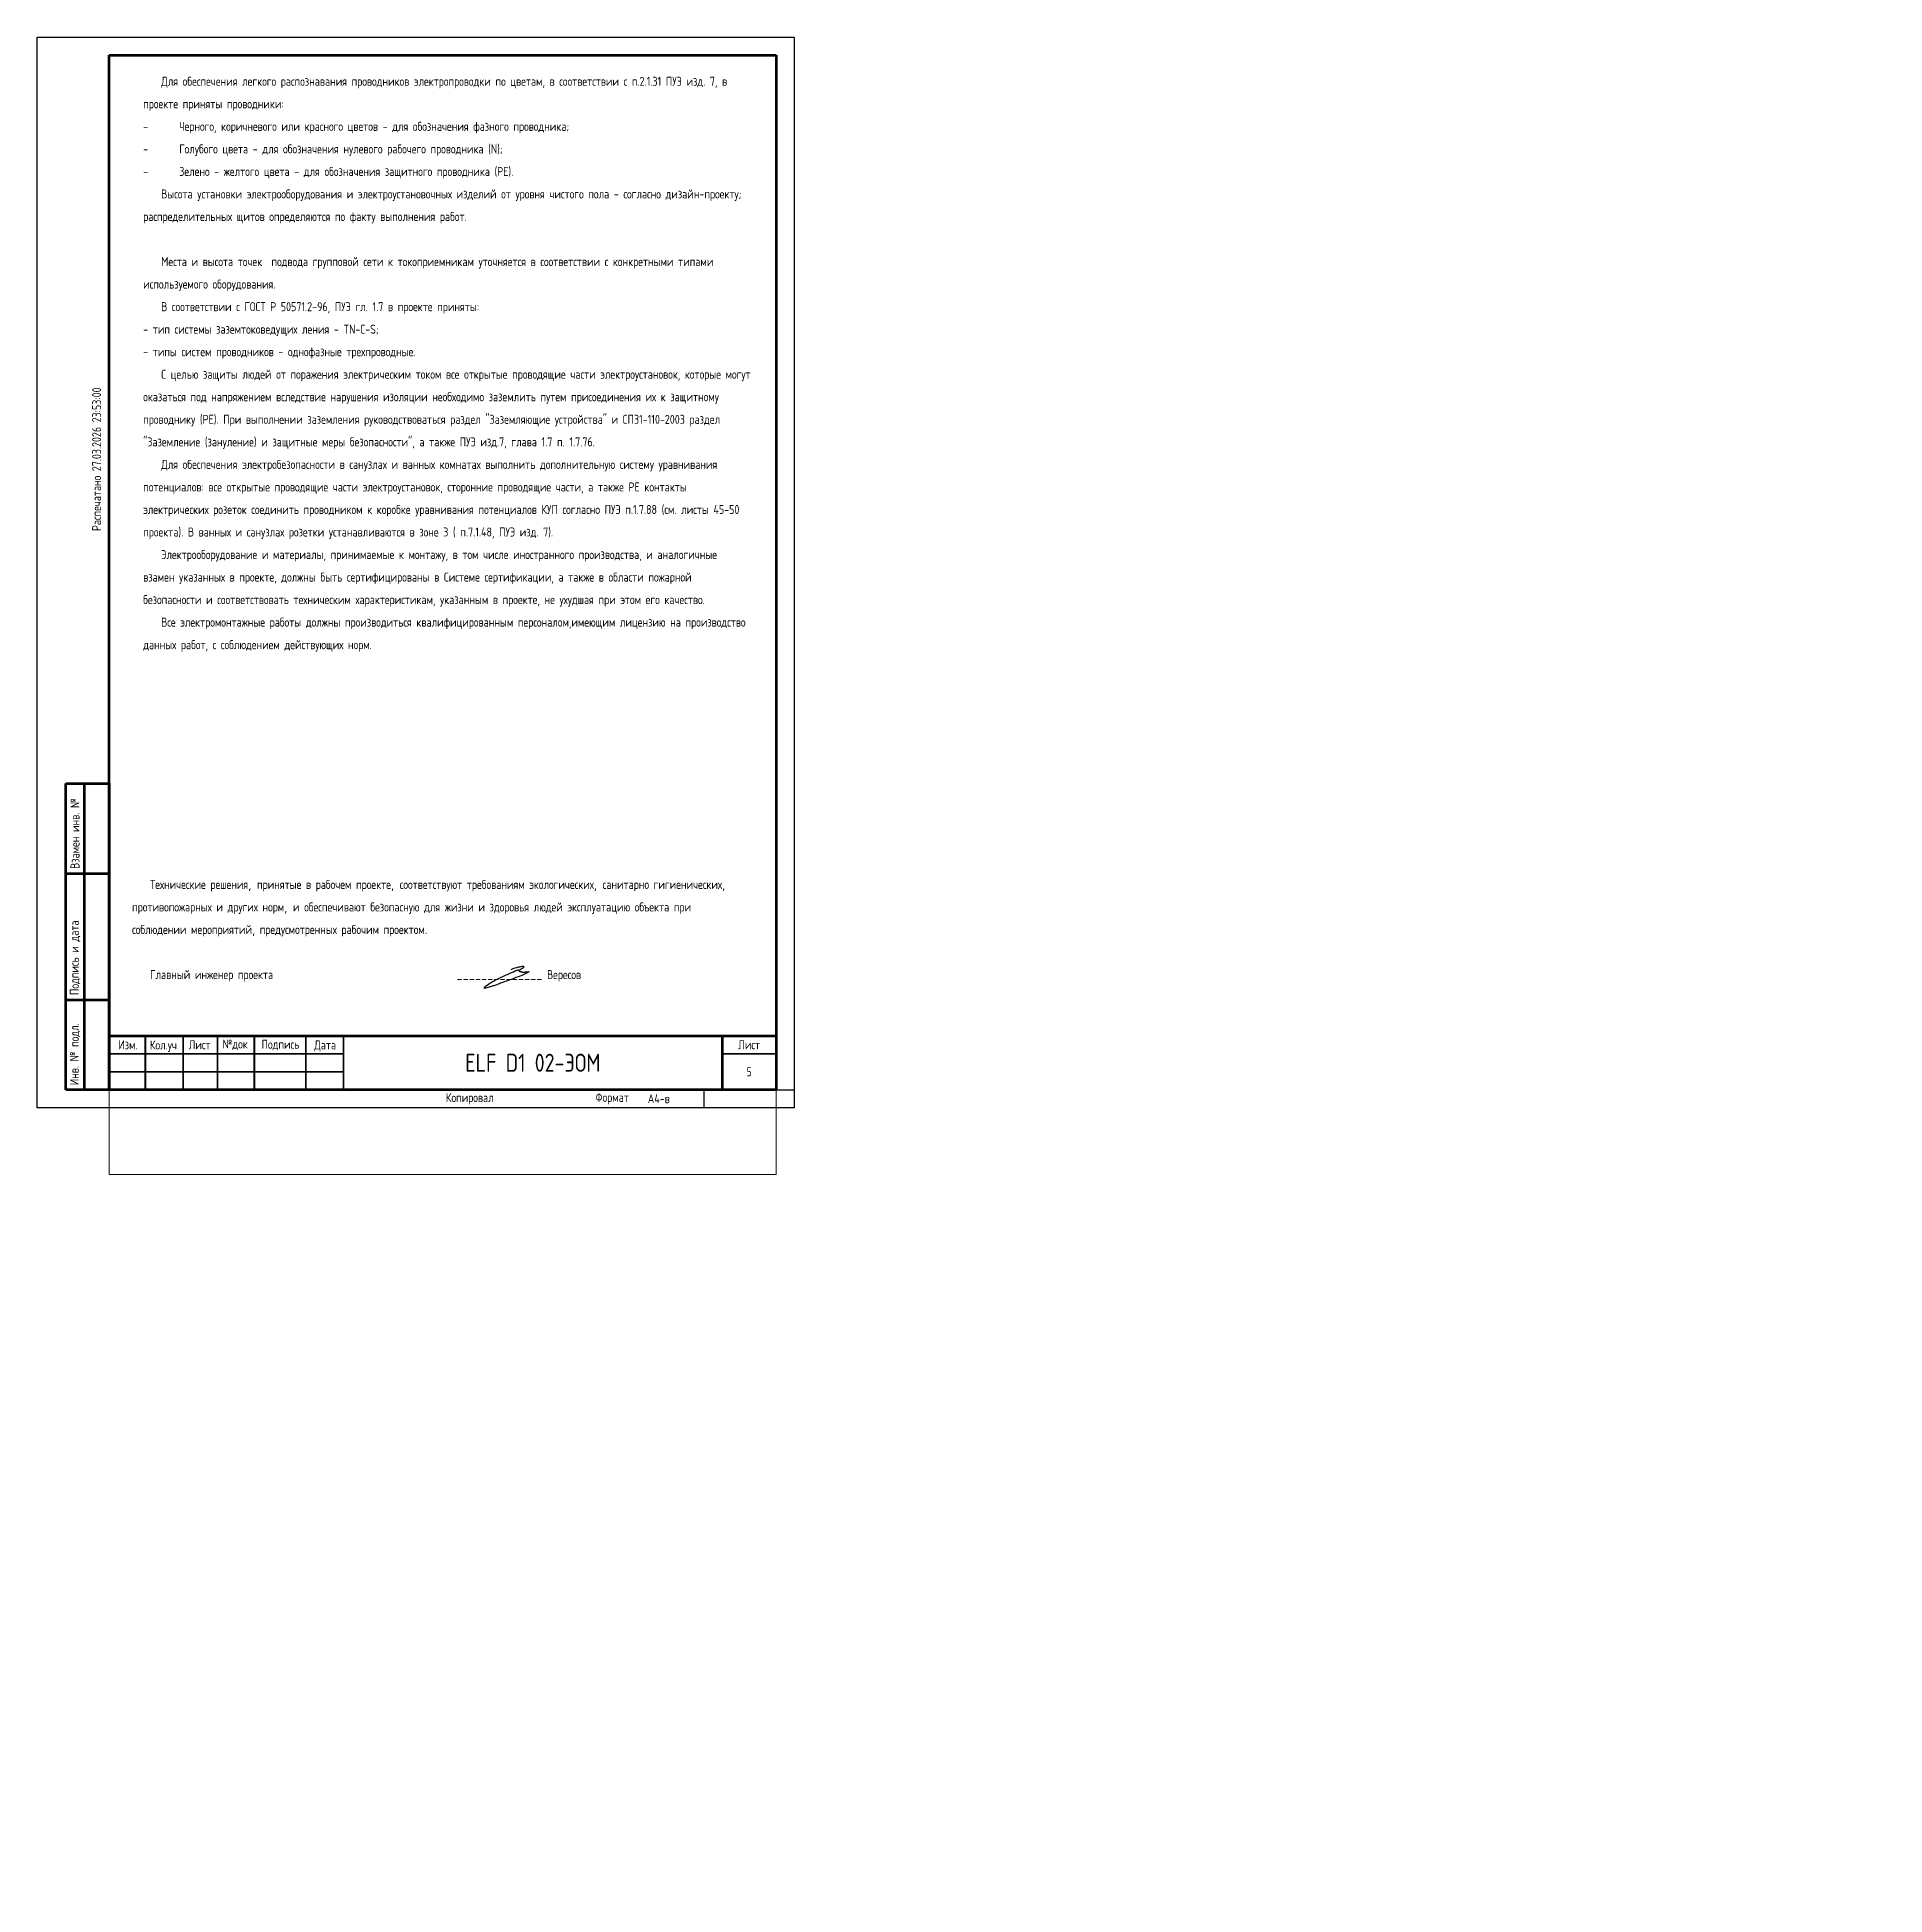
# Paper-space layout 'ОД (2)' of a CAD drawing. Header units: millimetres. Extents: x 0 to 513, y -218 to 297.
# The model-space entities are those that its viewports show. They can reach past a viewport. Long polylines and large blocks are cut down to what shows.
import ezdxf
from ezdxf.enums import TextEntityAlignment as Align

# ---------------------------------------------------------------- set-up
doc = ezdxf.new("R2010")
doc.units = ezdxf.units.MM
doc.layers.add('0_UNC Defpoints ЭОМ', color=6, linetype='Continuous', plot=False)
doc.layers.add('0_Рамка', color=7, linetype='Continuous')
doc.layers.add('RIS', color=7, linetype='Continuous', lineweight=50)
doc.styles.add('Unecom', font='GOST2304A_0.ttf', dxfattribs={"height": 2.5})
doc.styles.add('СПДС', font='isocpeur.ttf', dxfattribs={"width": 0.9, "height": 2.5})

# ---------------------------------------------------------------- blocks, each defined once
blk = doc.blocks.new('*U22')
at = {"lineweight": 60, "ltscale": 10}
for p, q in [((20, 292), (205, 292)), ((20, 5), (20, 292)), ((205, 292), (205, 5)), ((8, 90), (20, 90)), ((8, 5), (8, 90)), ((13, 90), (13, 5)), ((20, 90), (20, 5)), ((20, 90), (20, 5)), ((8, 65), (20, 65)), ((8, 30), (20, 30)), ((205, 20), (205, 5)), ((20, 5), (8, 5)), ((205, 5), (20, 5)), ((85, 5), (20, 5)), ((205, 5), (85, 5))]:
    blk.add_line(p, q, dxfattribs=at)
at = {"lineweight": 60}
for p, q in [((20, 20), (205, 20)), ((190, 20), (190, 5))]:
    blk.add_line(p, q, dxfattribs=at)
at = {"lineweight": 60, "const_width": 0.501}
for points in [[(20, 20), (205, 20)], [(20, 20), (20, 5)], [(30, 5), (30, 20)], [(40.5, 5), (40.5, 20)], [(50, 5), (50, 20)], [(60.24, 5), (60.24, 20)], [(74.51, 20), (74.51, 5)], [(85, 5), (85, 20), (85, 20)], [(190, 5), (190, 20)], [(205, 5), (205, 20)], [(20, 15), (85, 15)], [(190, 15), (205, 15)], [(20, 10), (85, 10)], [(20, 5), (205, 5)]]:
    blk.add_lwpolyline(points, dxfattribs=at)
at = {"layer": '0_UNC Defpoints ЭОМ', "ltscale": 10}
blk.add_lwpolyline([(210, 0), (0, 0), (0, 297), (210, 297)], close=True, dxfattribs=at)
at = {"layer": '0_UNC Defpoints ЭОМ', "lineweight": 30}
blk.add_lwpolyline([(185, 5), (210, 5), (210, 0), (185, 0)], close=True, dxfattribs=at)
at = {"char_height": 2.5, "attachment_point": 4, "rotation": 90, "style": 'Unecom'}
for s, insert, width in [('{\\fGOST type A|b0|i1|c204|p34; }Взамен инв. №', (10.5, 65), 25), (' Подпись и дата', (10.5, 30), 35), (' Инв. № подл.', (10.5, 5), 24.4187)]:
    blk.add_mtext(s, dxfattribs=dict(at, insert=insert, width=width))
at = {"char_height": 2.5, "style": 'Unecom'}
for s, insert, width, attachment_point in [('Изм.', (25.2, 17.47), 17.5387, 5), ('Кол.уч', (35.02, 17.08), 15.1142, 5), ('Лист', (45.08, 17.49), 15.1142, 5), ('№док', (54.91, 17.49), 15.1142, 5), ('Подпись', (67.48, 17.42), 15.1142, 5), ('Дата', (79.9, 17.18), 930.5482, 5), ('Лист', (197.5, 17.49), 15.0001, 5), ('Формат  ', (154.85, 2.55), 50, 4), ('\\pi1; ', (250, -133.18), 20, 4), ('\\pi1; ', (250, -133.18), 20, 4), ('\\pxi0.4; ', (250, -133.18), 20, 4), ('\\pi1; ', (512.53, -218.32), 20, 4), ('\\pi1; ', (512.53, -218.32), 20, 4), ('\\pxi0.4; ', (512.53, -218.32), 20, 4)]:
    blk.add_mtext(s, dxfattribs=dict(at, insert=insert, width=width, attachment_point=attachment_point))
at = {"insert": (137.5, 12.5), "char_height": 5, "width": 105.0004, "attachment_point": 5, "line_spacing_factor": 2, "style": 'Unecom'}
blk.add_mtext('ELF D1 02-ЭОМ', dxfattribs=at)
at = {"style": 'Unecom'}
blk.add_attdef('ЛИСТ№', text='', height=2.5, dxfattribs=at).set_placement((197.5, 10), align=Align.MIDDLE_CENTER)
at = {"style": 'Unecom', "flags": 8}
blk.add_attdef('ФОРМАТ_БУМАГИ', (169.38, 1.29), '', height=2.5, dxfattribs=at)
at = {"layer": '0_Рамка', "style": 'СПДС', "width": 0.8}
blk.add_text('Распечатано 27.03.2026 23:53:00', height=2.5, rotation=90, dxfattribs=at).set_placement((16.5, 160), align=Align.MIDDLE_LEFT)
at = {"layer": 'Defpoints', "insert": (120, 2.5), "char_height": 2.5, "width": 70, "attachment_point": 5, "style": 'Unecom'}
blk.add_mtext('Копировал', dxfattribs=at)
blk = doc.blocks.new('Вересов')
at = {"color": 5, "lineweight": 25}
blk.add_spline([(333, 226), (367, 243), (401, 254), (428, 260), (455, 265), (480, 268), (489, 265), (484, 251), (468, 239), (444, 224), (432, 216), (427, 210), (438, 205), (451, 205), (460, 202), (463, 195), (473, 195), (481, 197), (485, 197), (489, 194), (504, 197), (514, 199), (525, 199), (549, 202), (554, 202), (539, 190), (443, 148), (336, 106), (216, 64), (156, 41), (106, 25), (46, 5), (20, -2), (0, -1), (18, 21), (87, 68), (144, 100), (272, 161), (337, 190), (432, 230)], degree=3, dxfattribs=at)

msp = doc.modelspace()

# ---------------------------------------------------------------- linework, layer by layer
at = {"layer": 'Defpoints', "color": 6}
msp.add_lwpolyline([(1070, 292), (1255, 292), (1255, 5), (1070, 5), (1070, 292)], dxfattribs=at)

# ---------------------------------------------------------------- block references
at = {"xscale": 0.02252605330840024, "yscale": 0.02252605330840024, "zscale": 0.02252605330840024}
msp.add_blockref('Вересов', (1173.98, 33.23), dxfattribs=at)

# ---------------------------------------------------------------- texts
at = {"layer": 'RIS', "insert": (1079.41, 286), "char_height": 2.5, "width": 168.5, "attachment_point": 1, "line_spacing_factor": 1.5, "style": 'Unecom'}
msp.add_mtext('\\pxi2;{\\C7;Для обеспечения легкого распознавания проводников электропроводки по цветам, в соответствии с п.2.1.31 ПУЭ изд. 7, в проекте приняты проводники:\\P\\pi0,sm1.5;-^IЧерного, коричневого или красного цветов - для обозначения фазного проводника;\\P-^IГолубого цвета - для обозначения нулевого рабочего проводника (N);\\P-^IЗелено - желтого цвета - для обозначения защитного проводника (PE).\\P\\pi2,s*;Высота установки электрооборудования и электроустановочных изделий от уровня чистого пола - согласно дизайн-проекту; распределительных щитов определяются по факту выполнения работ. \\P\\pi0;}\\P\\pi2;Места и высота{\\C7; }точек  подвода групповой сети к токоприемникам уточняется в соответствии с конкретными типами используемого оборудования.\\PВ соответствии с ГОСТ Р 50571.2-96, ПУЭ гл. 1.7 в проекте приняты:\\P\\pi0;- тип системы заземтоковедущих ления - TN-С-S;\\P- типы систем проводников - однофазные трехпроводные.\\P\\pi2;С целью защиты людей от поражения электрическим током все открытые проводящие части электроустановок, которые могут оказаться под напряжением вследствие нарушения изоляции необходимо заземлить путем присоединения их к защитному проводнику (PE). При выполнении заземления руководствоваться раздел "Заземляющие устройства" и СП31-110-2003 раздел "Заземление (зануление) и защитные меры безопасности", а также ПУЭ изд.7, глава 1.7 п. 1.7.76.\\P{\\C0;Для обеспечения электробезопасности в санузлах и ванных комнатах выполнить дополнительную систему уравнивания потенциалов: все открытые проводящие части электроустановок, сторонние проводящие части, а также РЕ контакты электрических розеток соединить проводником к коробке уравнивания потенциалов КУП согласно ПУЭ п.1.7.88 (см. листы 45-50 проекта). В ванных и санузлах розетки устанавливаются в зоне 3 ( п.7.1.48, ПУЭ изд. 7). \\P}Электрооборудование и материалы, принимаемые к монтажу, в том числе иностранного производства, и аналогичные взамен указанных в проекте, должны быть сертифицированы в Системе сертификации, а также в области пожарной безопасности и соответствовать техническим характеристикам, указанным в проекте, не ухудшая при этом его качество.\\PВсе электромонтажные работы должны производиться квалифицированным персоналом,имеющим лицензию на производство данных работ, с соблюдением действующих норм.', dxfattribs=at)
at = {"layer": 'RIS', "insert": (1076.33, 63.21), "char_height": 2.5, "width": 170.1834, "attachment_point": 1, "style": 'Unecom'}
msp.add_mtext('\\pxi2,sm1.5;Технические решения{\\fISOCPEUR|b0|i0|c186|p34;, }принятые в рабочем проекте{\\fISOCPEUR|b0|i0|c186|p34;, }соответствуют требованиям экологических{\\fISOCPEUR|b0|i0|c186|p34;, }санитарно гигиенических{\\fISOCPEUR|b0|i0|c186|p34;, }противопожарных и других норм{\\fISOCPEUR|b0|i0|c186|p34;, }и обеспечивают безопасную для жизни и здоровья людей эксплуатацию объекта при соблюдении мероприятий{\\fISOCPEUR|b0|i0|c186|p34;,} предусмотренных рабочим проектом{\\fISOCPEUR|b0|i0|c186|p34;.\\P\\pi0;\\P}Главный инженер проекта^I^I^I^I^I^I{\\fISOCPEUR|b0|i0|c186|p34;______________} Вересов', dxfattribs=at)

psp = doc.layouts.new('ОД (2)')

# ---------------------------------------------------------------- block references
at = {"ltscale": 100}
ref = psp.add_blockref('*U22', (0, 0), dxfattribs=at)
ref.add_attrib('ФОРМАТ_БУМАГИ', 'А4-в', (169.38, 1.29), dxfattribs={"height": 2.5, "style": 'Unecom'})
ref.add_attrib('ЛИСТ№', '5', dxfattribs={"height": 2.5, "style": 'Unecom'}).set_placement((197.5, 10), align=Align.MIDDLE_CENTER)

# ---------------------------------------------------------------- viewports
at = {"layer": 'Defpoints', "color": 6}
psp.add_viewport(center=(112.5, 136.75), size=(185, 310.503), view_center_point=(1162.5, 136.75), view_height=310.503, dxfattribs=at)

doc.saveas('drawing.dxf')
